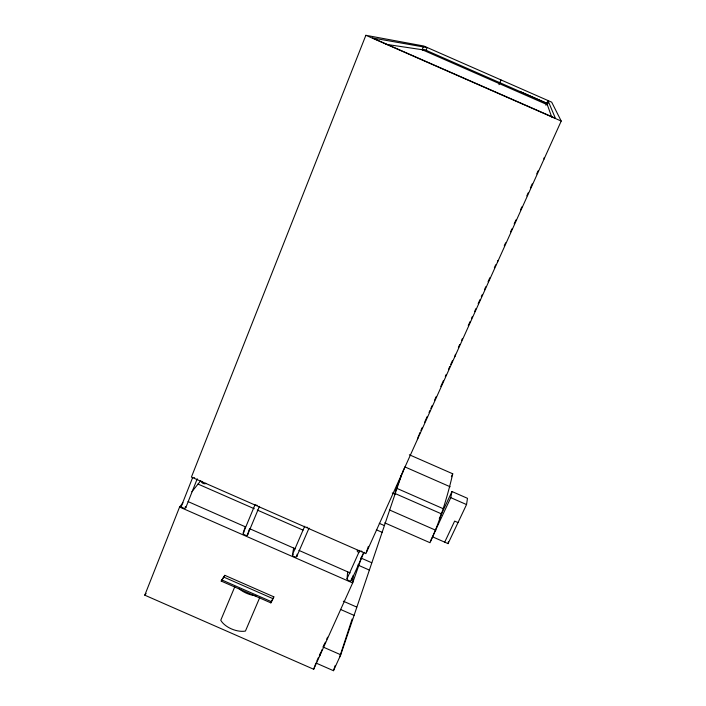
<?xml version="1.0" encoding="UTF-8"?>
<svg xmlns="http://www.w3.org/2000/svg" width="706" height="706" viewBox="0 0 706 706"><rect width="100%" height="100%" fill="white"/><g stroke="black" fill="none" stroke-linecap="round" stroke-linejoin="round"><path stroke-width="1.06" d="M353.106 575.355L352.647 582.944L313.676 669.253L144.783 595.176L179.589 507.032L182.986 502.796M351.367 580.208L351.535 578.038M347.643 571.834L347.061 578.629L359.769 550.362M432.487 536.798L448.063 543.629L466.534 504.569L467.487 498.321L451.972 491.517L439.282 518.672M293.414 554.245A2.339 1.112 23 0 0 293.317 556.178A2.339 1.112 23 0 0 296.723 556.549L297.155 554.157M448.063 543.629L448.407 541.705M497.536 262.094L497.809 260.585M293.687 548.077L292.443 554.678L304.718 526.208M430.307 541.458L450.79 497.659L451.972 491.517M384.735 522.855L430.025 542.729C440.094 520.728 447.286 497.324 452.74 473.797L409.356 454.77M454.796 356.742L455.458 354.28M247.603 534.689L249.139 529.624M417.361 439.635L418.649 435.514M315.953 663.013L333.47 670.7L340.76 654.78L401.564 474.803M395.078 492.329L396.084 489.214M339.454 657.621L352.118 619.056M333.47 670.7L335.2 665.502M366.237 552.604L368.382 546.365M362.805 553.945L352.647 582.944L179.589 507.032M319.712 655.883L321.936 649.758M313.676 669.253L315.626 663.905M340.76 654.78L323.154 647.058L323.904 645.01M365.867 35.3L191.405 477.106L365.876 553.645L561.217 121.053L551.686 102.167L423.768 46.014L365.867 35.3L561.217 121.053M181.31 506.237L192.72 477.38M185.819 507.588L197.256 478.774M551.739 117.099L547.318 104.717L422.162 49.711L423.309 46.923M385.811 44.284L426.027 50.285L427.13 47.593L372.468 37.965L555.384 118.255L547.997 100.649L545.923 105.291M402.385 472.826L403.205 470.849M221.199 581.082L224.835 575.337L273.849 596.835L270.857 602.862L221.199 581.082L224.835 575.337M255.131 504.463L243.243 533.092L245.211 526.747L188.043 501.578M247.532 534.971L259.455 506.352M234.798 586.774L220.766 620.247A17.032 9.319 21.7 0 0 245.432 631.076L259.693 597.7M270.857 602.862L273.849 596.835M498.974 84.685L500.995 80.016M296.723 556.549L309.034 528.106M547.318 104.717L548.544 101.955M351.35 580.508L364.084 552.251M316.8 661.116L318.512 657.33M319.368 655.442L320.648 652.6M323.154 647.058L325.378 642.133M326.71 639.177L327.602 637.2M419.099 434.508L419.999 432.504M420.9 430.51L422.259 427.509M424.518 422.506L427.227 416.496M429.036 412.498L429.936 410.495M430.836 408.492L432.196 405.491M434.455 400.487L436.264 396.49M440.773 386.482L443.492 380.481M445.292 376.474L446.201 374.471M448.46 369.467L449.81 366.467M450.71 364.464L452.52 360.466M458.379 347.484L459.73 344.493M461.53 340.513L462.43 338.518M468.272 325.572L470.072 321.583M471.423 318.6L472.323 316.606M474.564 311.628L475.915 308.637M478.165 303.659L479.965 299.671M481.315 296.688L482.216 294.693M484.457 289.716L485.807 286.724M488.058 281.747L489.858 277.758M494.35 267.795L495.7 264.812M504.26 245.847L505.611 242.846M510.579 231.859L511.929 228.859M514.18 223.864L515.989 219.866M520.498 209.876L521.849 206.884M526.808 195.897L528.167 192.897M530.418 187.902L532.218 183.904M536.728 173.914L538.087 170.914M400.743 476.779L401.502 475.094M451.381 476.726L452.74 473.797M444.701 542.155L454.638 521.099L458.017 522.572M144.783 595.176L146.08 593.411M191.873 491.738L200.795 480.636M422.162 49.711L426.68 50.576M426.027 50.285L546.815 103.305L520.622 91.798M450.163 486.778L404.847 466.895L396.428 488.173L442.636 508.452M450.79 497.659L466.534 504.569M394.733 493.362L441.515 513.889M392.254 492.973L395.104 494.218M389.385 509.917L435.84 530.294M379.263 523.331L384.276 525.538M376.369 529.809L382.078 532.306M198.033 484.069L254.257 508.726M257.249 510.041L303.033 530.127M360.669 557.899L371.718 562.744M357.863 565.029L369.326 570.06M343.337 601.203L356.742 607.081M340.424 609.393L354.033 615.367M223.776 577.084L272.957 598.662M221.693 579.873L271.369 601.662M249.447 528.609L295.373 548.827M298.912 550.38L350.185 572.945M543.947 157.932L544.07 159.026M205.852 483.222A2.224 0.98 20 0 1 202.834 483.257A2.224 0.98 20 0 1 202.304 481.413M256.225 595.793A17.209 8.843 21.9 0 1 238.752 588.398M247.532 534.371A2.347 1.112 21.4 0 1 246.315 535.369A2.347 1.112 21.4 0 1 243.552 534.16A2.347 1.112 21.4 0 1 243.826 532.739M296.679 555.922A2.339 1.112 23 0 1 296.776 556.257M257.134 505.328A2.365 1.05 21.5 0 1 256.596 505.046M185.254 506.608A2.365 1.103 19.4 0 1 185.21 508.152A2.365 1.103 19.4 0 1 182.157 507.446A2.365 1.103 19.4 0 1 181.689 505.778M194.679 477.927A2.383 1.041 19.7 0 1 194.15 477.653M362.01 551.333A2.356 1.059 24.7 0 1 361.463 551.051M307.41 527.338A2.356 1.059 23.1 0 1 306.836 527.126M351.244 579.864A2.339 1.112 24.8 0 1 350.291 580.985A2.339 1.112 24.8 0 1 347.537 579.776A2.339 1.112 24.8 0 1 347.537 578.232M358.913 552.542A2.215 0.997 24.7 0 1 357.333 551.307A2.215 0.997 24.7 0 1 357.668 550.362"/></g></svg>
